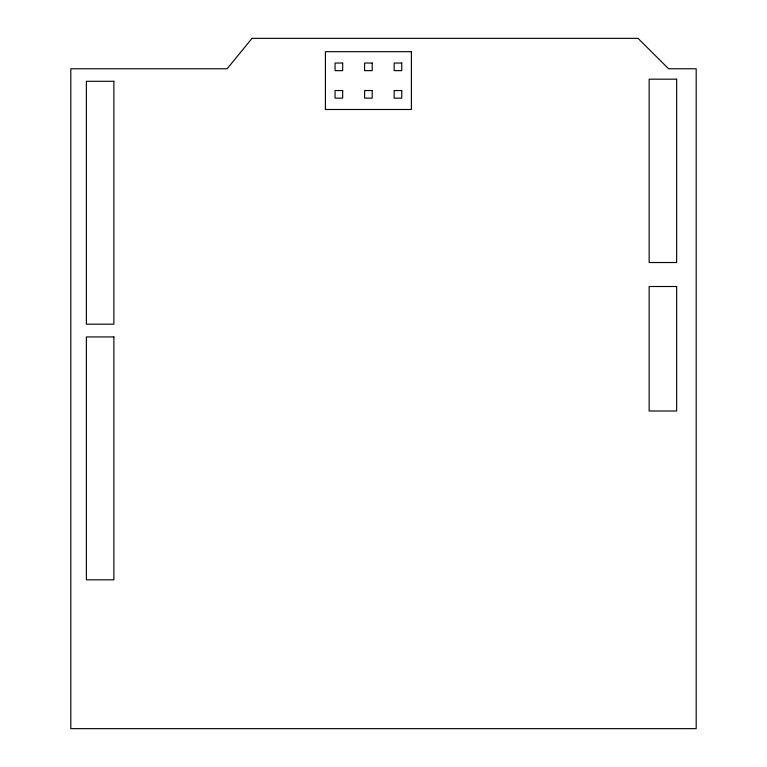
<?xml version="1.0" encoding="UTF-8"?>
<svg xmlns="http://www.w3.org/2000/svg" width="767" height="767" viewBox="0 0 767 767"><rect width="100%" height="100%" fill="white"/><g stroke="black" fill="none" stroke-linecap="round" stroke-linejoin="round"><path stroke-width="1.15" d="M252.046 38.35L227.128 68.771L70.813 68.771L70.813 728.65L696.187 728.65L696.187 68.771L668.575 68.771L638.029 38.35L252.046 38.35M411.409 51.686L325.409 51.686L325.409 109.489L411.409 109.489L411.409 51.686M342.667 63.038L335.064 63.038L335.064 70.641L342.667 70.641L342.667 63.038M372.206 63.038L364.603 63.038L364.603 70.641L372.206 70.641L372.206 63.038M401.755 63.038L394.152 63.038L394.152 70.641L401.755 70.641L401.755 63.038M676.647 79.183L649.15 79.183L649.15 262.525L676.647 262.525L676.647 79.183M113.871 81.292L86.374 81.292L86.374 324.182L113.871 324.182L113.871 81.292M342.667 90.535L335.064 90.535L335.064 98.138L342.667 98.138L342.667 90.535M372.206 90.535L364.603 90.535L364.603 98.138L372.206 98.138L372.206 90.535M401.755 90.535L394.152 90.535L394.152 98.138L401.755 98.138L401.755 90.535M676.647 286.503L649.15 286.503L649.15 410.997L676.647 410.997L676.647 286.503M113.871 336.934L86.374 336.934L86.374 579.823L113.871 579.823L113.871 336.934"/></g></svg>
